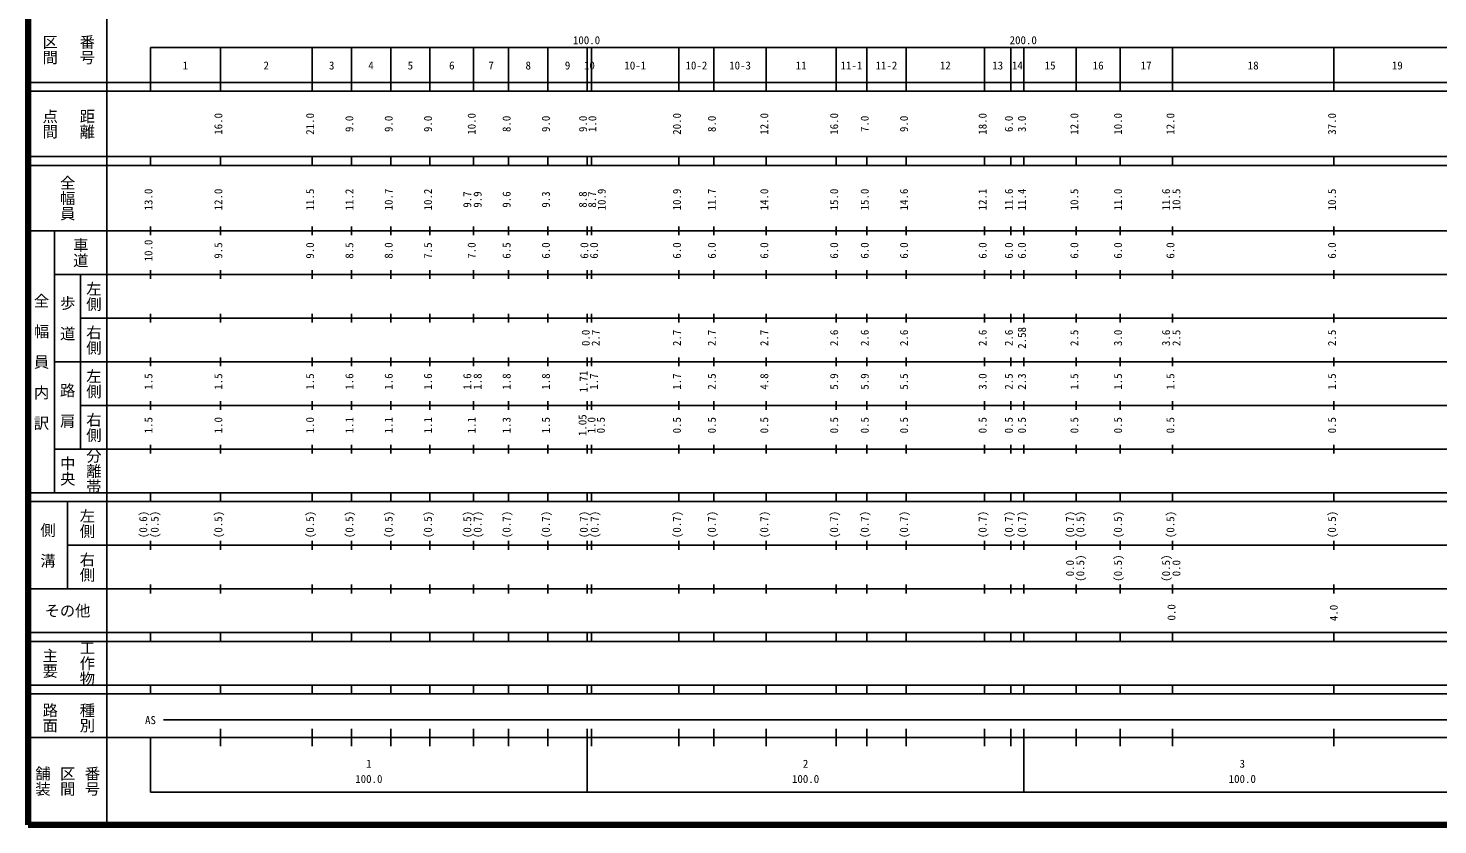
# Model space of a CAD drawing. Units: millimetres on the paper, enlarged 1000 times. Extents: x 40000 to 680000, y 20000 to 380000.
# Drawn here: x 40000 to 362770, y 20000 to 202409 of the extents above; entities that cross this region are included whole.
import ezdxf
from ezdxf.enums import TextEntityAlignment as Align

# ---------------------------------------------------------------- set-up
doc = ezdxf.new("R2010")
doc.units = ezdxf.units.MM
doc.header["$LTSCALE"] = 1000
doc.layers.add('M-TTL', color=2, linetype='Continuous', lineweight=140)
doc.layers.add('M-TTL-BAND', color=7, linetype='Continuous', lineweight=25)
doc.styles.add('@ＭＳ ゴシック', font='')
doc.styles.add('ＭＳ ゴシック', font='')
doc.styles.get('@ＭＳ ゴシック').set_extended_font_data('@MS Gothic')
doc.styles.get('ＭＳ ゴシック').set_extended_font_data('MS Gothic')

msp = doc.modelspace()

# ---------------------------------------------------------------- linework, layer by layer
at = {"layer": 'M-TTL'}
for p, q in [((40000, 380000), (40000, 20000)), ((40000, 20000), (680000, 20000))]:
    msp.add_line(p, q, dxfattribs=at)
at = {"layer": 'M-TTL-BAND'}
for p, q in [((58000, 370000), (58000, 20000)), ((68000, 198000), (579000, 198000)), ((68000, 198000), (68000, 188000)), ((84000, 188000), (84000, 198000)), ((105000, 188000), (105000, 198000)), ((114000, 188000), (114000, 198000)), ((123000, 188000), (123000, 198000)), ((132000, 188000), (132000, 198000)), ((142000, 188000), (142000, 198000)), ((150000, 188000), (150000, 198000)), ((159000, 188000), (159000, 198000)), ((168000, 188000), (168000, 198000)), ((169000, 188000), (169000, 198000)), ((189000, 188000), (189000, 198000)), ((197000, 188000), (197000, 198000)), ((209000, 188000), (209000, 198000)), ((225000, 188000), (225000, 198000)), ((232000, 188000), (232000, 198000)), ((241000, 188000), (241000, 198000)), ((259000, 188000), (259000, 198000)), ((265000, 188000), (265000, 198000)), ((268000, 188000), (268000, 198000)), ((280000, 188000), (280000, 198000)), ((290000, 188000), (290000, 198000)), ((302000, 188000), (302000, 198000)), ((339000, 188000), (339000, 198000)), ((40000, 190000), (579000, 190000)), ((40000, 188000), (579000, 188000)), ((40000, 173000), (579000, 173000)), ((68000, 171000), (68000, 173000)), ((84000, 171000), (84000, 173000)), ((105000, 171000), (105000, 173000)), ((114000, 171000), (114000, 173000)), ((123000, 171000), (123000, 173000)), ((132000, 171000), (132000, 173000)), ((142000, 171000), (142000, 173000)), ((150000, 171000), (150000, 173000)), ((159000, 171000), (159000, 173000)), ((168000, 171000), (168000, 173000)), ((169000, 171000), (169000, 173000)), ((189000, 171000), (189000, 173000)), ((197000, 171000), (197000, 173000)), ((209000, 171000), (209000, 173000)), ((225000, 171000), (225000, 173000)), ((232000, 171000), (232000, 173000)), ((241000, 171000), (241000, 173000)), ((259000, 171000), (259000, 173000)), ((265000, 171000), (265000, 173000)), ((268000, 171000), (268000, 173000)), ((280000, 171000), (280000, 173000)), ((290000, 171000), (290000, 173000)), ((302000, 171000), (302000, 173000)), ((339000, 171000), (339000, 173000)), ((40000, 171000), (579000, 171000)), ((40000, 156000), (579000, 156000)), ((46000, 96000), (46000, 156000)), ((68000, 155000), (68000, 157000)), ((84000, 155000), (84000, 157000)), ((105000, 155000), (105000, 157000)), ((114000, 155000), (114000, 157000)), ((123000, 155000), (123000, 157000)), ((132000, 155000), (132000, 157000)), ((142000, 155000), (142000, 157000)), ((150000, 155000), (150000, 157000)), ((159000, 155000), (159000, 157000)), ((168000, 155000), (168000, 157000)), ((169000, 155000), (169000, 157000)), ((189000, 155000), (189000, 157000)), ((197000, 155000), (197000, 157000)), ((209000, 155000), (209000, 157000)), ((225000, 155000), (225000, 157000)), ((232000, 155000), (232000, 157000)), ((241000, 155000), (241000, 157000)), ((259000, 155000), (259000, 157000)), ((265000, 155000), (265000, 157000)), ((268000, 155000), (268000, 157000)), ((280000, 155000), (280000, 157000)), ((290000, 155000), (290000, 157000)), ((302000, 155000), (302000, 157000)), ((339000, 155000), (339000, 157000)), ((46000, 146000), (579000, 146000)), ((52000, 146000), (52000, 106000)), ((68000, 145000), (68000, 147000)), ((84000, 145000), (84000, 147000)), ((105000, 145000), (105000, 147000)), ((114000, 145000), (114000, 147000)), ((123000, 145000), (123000, 147000)), ((132000, 145000), (132000, 147000)), ((142000, 145000), (142000, 147000)), ((150000, 145000), (150000, 147000)), ((159000, 145000), (159000, 147000)), ((168000, 145000), (168000, 147000)), ((169000, 145000), (169000, 147000)), ((189000, 145000), (189000, 147000)), ((197000, 145000), (197000, 147000)), ((209000, 145000), (209000, 147000)), ((225000, 145000), (225000, 147000)), ((232000, 145000), (232000, 147000)), ((241000, 145000), (241000, 147000)), ((259000, 145000), (259000, 147000)), ((265000, 145000), (265000, 147000)), ((268000, 145000), (268000, 147000)), ((280000, 145000), (280000, 147000)), ((290000, 145000), (290000, 147000)), ((302000, 145000), (302000, 147000)), ((339000, 145000), (339000, 147000)), ((52000, 136000), (579000, 136000)), ((68000, 135000), (68000, 137000)), ((84000, 135000), (84000, 137000)), ((105000, 135000), (105000, 137000)), ((114000, 135000), (114000, 137000)), ((123000, 135000), (123000, 137000)), ((132000, 135000), (132000, 137000)), ((142000, 135000), (142000, 137000)), ((150000, 135000), (150000, 137000)), ((159000, 135000), (159000, 137000)), ((168000, 135000), (168000, 137000)), ((169000, 135000), (169000, 137000)), ((189000, 135000), (189000, 137000)), ((197000, 135000), (197000, 137000)), ((209000, 135000), (209000, 137000)), ((225000, 135000), (225000, 137000)), ((232000, 135000), (232000, 137000)), ((241000, 135000), (241000, 137000)), ((259000, 135000), (259000, 137000)), ((265000, 135000), (265000, 137000)), ((268000, 135000), (268000, 137000)), ((280000, 135000), (280000, 137000)), ((290000, 135000), (290000, 137000)), ((302000, 135000), (302000, 137000)), ((339000, 135000), (339000, 137000)), ((46000, 126000), (579000, 126000)), ((68000, 125000), (68000, 127000)), ((84000, 125000), (84000, 127000)), ((105000, 125000), (105000, 127000)), ((114000, 125000), (114000, 127000)), ((123000, 125000), (123000, 127000)), ((132000, 125000), (132000, 127000)), ((142000, 125000), (142000, 127000)), ((150000, 125000), (150000, 127000)), ((159000, 125000), (159000, 127000)), ((168000, 125000), (168000, 127000)), ((169000, 125000), (169000, 127000)), ((189000, 125000), (189000, 127000)), ((197000, 125000), (197000, 127000)), ((209000, 125000), (209000, 127000)), ((225000, 125000), (225000, 127000)), ((232000, 125000), (232000, 127000)), ((241000, 125000), (241000, 127000)), ((259000, 125000), (259000, 127000)), ((265000, 125000), (265000, 127000)), ((268000, 125000), (268000, 127000)), ((280000, 125000), (280000, 127000)), ((290000, 125000), (290000, 127000)), ((302000, 125000), (302000, 127000)), ((339000, 125000), (339000, 127000)), ((68000, 115000), (68000, 117000)), ((84000, 115000), (84000, 117000)), ((105000, 115000), (105000, 117000)), ((114000, 115000), (114000, 117000)), ((123000, 115000), (123000, 117000)), ((132000, 115000), (132000, 117000)), ((142000, 115000), (142000, 117000)), ((150000, 115000), (150000, 117000)), ((159000, 115000), (159000, 117000)), ((168000, 115000), (168000, 117000)), ((169000, 115000), (169000, 117000)), ((189000, 115000), (189000, 117000)), ((197000, 115000), (197000, 117000)), ((209000, 115000), (209000, 117000)), ((225000, 115000), (225000, 117000)), ((232000, 115000), (232000, 117000)), ((241000, 115000), (241000, 117000)), ((259000, 115000), (259000, 117000)), ((265000, 115000), (265000, 117000)), ((268000, 115000), (268000, 117000)), ((280000, 115000), (280000, 117000)), ((290000, 115000), (290000, 117000)), ((302000, 115000), (302000, 117000)), ((339000, 115000), (339000, 117000)), ((52000, 116000), (579000, 116000)), ((68000, 105000), (68000, 107000)), ((84000, 105000), (84000, 107000)), ((105000, 105000), (105000, 107000)), ((114000, 105000), (114000, 107000)), ((123000, 105000), (123000, 107000)), ((132000, 105000), (132000, 107000)), ((142000, 105000), (142000, 107000)), ((150000, 105000), (150000, 107000)), ((159000, 105000), (159000, 107000)), ((168000, 105000), (168000, 107000)), ((169000, 105000), (169000, 107000)), ((189000, 105000), (189000, 107000)), ((197000, 105000), (197000, 107000)), ((209000, 105000), (209000, 107000)), ((225000, 105000), (225000, 107000)), ((232000, 105000), (232000, 107000)), ((241000, 105000), (241000, 107000)), ((259000, 105000), (259000, 107000)), ((265000, 105000), (265000, 107000)), ((268000, 105000), (268000, 107000)), ((280000, 105000), (280000, 107000)), ((290000, 105000), (290000, 107000)), ((302000, 105000), (302000, 107000)), ((339000, 105000), (339000, 107000)), ((46000, 106000), (579000, 106000)), ((40000, 96000), (579000, 96000)), ((40000, 94000), (579000, 94000)), ((49000, 94000), (49000, 74000)), ((68000, 94000), (68000, 96000)), ((84000, 94000), (84000, 96000)), ((105000, 94000), (105000, 96000)), ((114000, 94000), (114000, 96000)), ((123000, 94000), (123000, 96000)), ((132000, 94000), (132000, 96000)), ((142000, 94000), (142000, 96000)), ((150000, 94000), (150000, 96000)), ((159000, 94000), (159000, 96000)), ((168000, 94000), (168000, 96000)), ((169000, 94000), (169000, 96000)), ((189000, 94000), (189000, 96000)), ((197000, 94000), (197000, 96000)), ((209000, 94000), (209000, 96000)), ((225000, 94000), (225000, 96000)), ((232000, 94000), (232000, 96000)), ((241000, 94000), (241000, 96000)), ((259000, 94000), (259000, 96000)), ((265000, 94000), (265000, 96000)), ((268000, 94000), (268000, 96000)), ((280000, 94000), (280000, 96000)), ((290000, 94000), (290000, 96000)), ((302000, 94000), (302000, 96000)), ((339000, 94000), (339000, 96000)), ((49000, 84000), (579000, 84000)), ((68000, 83000), (68000, 85000)), ((84000, 83000), (84000, 85000)), ((105000, 83000), (105000, 85000)), ((114000, 83000), (114000, 85000)), ((123000, 83000), (123000, 85000)), ((132000, 83000), (132000, 85000)), ((142000, 83000), (142000, 85000)), ((150000, 83000), (150000, 85000)), ((159000, 83000), (159000, 85000)), ((168000, 83000), (168000, 85000)), ((169000, 83000), (169000, 85000)), ((189000, 83000), (189000, 85000)), ((197000, 83000), (197000, 85000)), ((209000, 83000), (209000, 85000)), ((225000, 83000), (225000, 85000)), ((232000, 83000), (232000, 85000)), ((241000, 83000), (241000, 85000)), ((259000, 83000), (259000, 85000)), ((265000, 83000), (265000, 85000)), ((268000, 83000), (268000, 85000)), ((280000, 83000), (280000, 85000)), ((290000, 83000), (290000, 85000)), ((302000, 83000), (302000, 85000)), ((339000, 83000), (339000, 85000)), ((68000, 73000), (68000, 75000)), ((84000, 73000), (84000, 75000)), ((105000, 73000), (105000, 75000)), ((114000, 73000), (114000, 75000)), ((123000, 73000), (123000, 75000)), ((132000, 73000), (132000, 75000)), ((142000, 73000), (142000, 75000)), ((150000, 73000), (150000, 75000)), ((159000, 73000), (159000, 75000)), ((168000, 73000), (168000, 75000)), ((169000, 73000), (169000, 75000)), ((189000, 73000), (189000, 75000)), ((197000, 73000), (197000, 75000)), ((209000, 73000), (209000, 75000)), ((225000, 73000), (225000, 75000)), ((232000, 73000), (232000, 75000)), ((241000, 73000), (241000, 75000)), ((259000, 73000), (259000, 75000)), ((265000, 73000), (265000, 75000)), ((268000, 73000), (268000, 75000)), ((280000, 73000), (280000, 75000)), ((290000, 73000), (290000, 75000)), ((302000, 73000), (302000, 75000)), ((339000, 73000), (339000, 75000)), ((40000, 74000), (579000, 74000)), ((40000, 64000), (579000, 64000)), ((40000, 62000), (579000, 62000)), ((68000, 62000), (68000, 64000)), ((84000, 62000), (84000, 64000)), ((105000, 62000), (105000, 64000)), ((114000, 62000), (114000, 64000)), ((123000, 62000), (123000, 64000)), ((132000, 62000), (132000, 64000)), ((142000, 62000), (142000, 64000)), ((150000, 62000), (150000, 64000)), ((159000, 62000), (159000, 64000)), ((168000, 62000), (168000, 64000)), ((169000, 62000), (169000, 64000)), ((189000, 62000), (189000, 64000)), ((197000, 62000), (197000, 64000)), ((209000, 62000), (209000, 64000)), ((225000, 62000), (225000, 64000)), ((232000, 62000), (232000, 64000)), ((241000, 62000), (241000, 64000)), ((259000, 62000), (259000, 64000)), ((265000, 62000), (265000, 64000)), ((268000, 62000), (268000, 64000)), ((280000, 62000), (280000, 64000)), ((290000, 62000), (290000, 64000)), ((302000, 62000), (302000, 64000)), ((339000, 62000), (339000, 64000)), ((40000, 52000), (579000, 52000)), ((68000, 50000), (68000, 52000)), ((84000, 50000), (84000, 52000)), ((105000, 50000), (105000, 52000)), ((114000, 50000), (114000, 52000)), ((123000, 50000), (123000, 52000)), ((132000, 50000), (132000, 52000)), ((142000, 50000), (142000, 52000)), ((150000, 50000), (150000, 52000)), ((159000, 50000), (159000, 52000)), ((168000, 50000), (168000, 52000)), ((169000, 50000), (169000, 52000)), ((189000, 50000), (189000, 52000)), ((197000, 50000), (197000, 52000)), ((209000, 50000), (209000, 52000)), ((225000, 50000), (225000, 52000)), ((232000, 50000), (232000, 52000)), ((241000, 50000), (241000, 52000)), ((259000, 50000), (259000, 52000)), ((265000, 50000), (265000, 52000)), ((268000, 50000), (268000, 52000)), ((280000, 50000), (280000, 52000)), ((290000, 50000), (290000, 52000)), ((302000, 50000), (302000, 52000)), ((339000, 50000), (339000, 52000)), ((40000, 50000), (579000, 50000)), ((71000, 44000), (556000, 44000)), ((84000, 38000), (84000, 42000)), ((105000, 38000), (105000, 42000)), ((114000, 38000), (114000, 42000)), ((123000, 38000), (123000, 42000)), ((132000, 38000), (132000, 42000)), ((142000, 38000), (142000, 42000)), ((150000, 38000), (150000, 42000)), ((159000, 38000), (159000, 42000)), ((168000, 27500), (168000, 42000)), ((169000, 38000), (169000, 42000)), ((189000, 38000), (189000, 42000)), ((197000, 38000), (197000, 42000)), ((209000, 38000), (209000, 42000)), ((225000, 38000), (225000, 42000)), ((232000, 38000), (232000, 42000)), ((241000, 38000), (241000, 42000)), ((259000, 38000), (259000, 42000)), ((265000, 38000), (265000, 42000)), ((268000, 27500), (268000, 42000)), ((280000, 38000), (280000, 42000)), ((290000, 38000), (290000, 42000)), ((302000, 38000), (302000, 42000)), ((339000, 38000), (339000, 42000)), ((40000, 40000), (579000, 40000)), ((68000, 40000), (68000, 27500)), ((68000, 27500), (579000, 27500))]:
    msp.add_line(p, q, dxfattribs=at)

# ---------------------------------------------------------------- texts
at = {"layer": 'M-TTL-BAND', "style": '@ＭＳ ゴシック'}
for s, p in [('区間', (45000, 197500)), ('番号', (53500, 197500)), ('点間', (45000, 180500)), ('距離', (53500, 180500)), ('全幅員', (49000, 163500)), ('車道', (52000, 151000)), ('左側', (55000, 141000)), ('全\u3000幅\u3000員\u3000内\u3000訳', (43000, 126000)), ('歩\u3000道', (49000, 136000)), ('右側', (55000, 131000)), ('左側', (55000, 121000)), ('路\u3000肩', (49000, 116000)), ('右側', (55000, 111000)), ('中央', (49000, 101000)), ('分離帯', (55000, 101000)), ('左側', (53500, 89000)), ('側\u3000溝', (44500, 84000)), ('右側', (53500, 79000)), ('工作物', (53500, 57000)), ('主要', (45000, 57000)), ('路面', (45000, 44500)), ('種別', (53500, 44500)), ('舗装', (43333, 30000)), ('区間', (49000, 30000)), ('番号', (54667, 30000))]:
    msp.add_text(s, height=2566, rotation=270, dxfattribs=at).set_placement(p, align=Align.MIDDLE_CENTER)
at = {"layer": 'M-TTL-BAND', "style": 'ＭＳ ゴシック'}
for s, p in [('100.0', (167844, 198195)), ('200.0', (267844, 198195)), ('1', (76000, 192405)), ('2', (94500, 192405)), ('3', (109500, 192405)), ('4', (118500, 192405)), ('5', (127500, 192405)), ('6', (137000, 192405)), ('7', (146000, 192405)), ('8', (154500, 192405)), ('9', (163500, 192405)), ('10', (168500, 192405)), ('10-1', (179000, 192405)), ('10-2', (193000, 192405)), ('10-3', (203000, 192405)), ('11', (217000, 192405)), ('11-1', (228500, 192405)), ('11-2', (236500, 192405)), ('12', (250000, 192405)), ('13', (262000, 192405)), ('14', (266500, 192405)), ('15', (274000, 192405)), ('16', (285000, 192405)), ('17', (296000, 192405)), ('18', (320500, 192405)), ('19', (353500, 192405)), ('AS', (68000, 42500)), ('1', (118000, 32523)), ('2', (218000, 32523)), ('3', (318000, 32523)), ('100.0', (118000, 29033)), ('100.0', (218000, 29033)), ('100.0', (318000, 29033))]:
    msp.add_text(s, height=1833, dxfattribs=at).set_placement(p, align=Align.BOTTOM_CENTER)
for s, p in [('16.0', (85000, 180500)), ('21.0', (106000, 180500)), ('9.0', (115000, 180500)), ('9.0', (124000, 180500)), ('9.0', (133000, 180500)), ('10.0', (143000, 180500)), ('8.0', (151000, 180500)), ('9.0', (160000, 180500)), ('9.0', (168505, 180500)), ('1.0', (170638, 180500)), ('20.0', (190000, 180500)), ('8.0', (198000, 180500)), ('12.0', (210000, 180500)), ('16.0', (226000, 180500)), ('7.0', (233000, 180500)), ('9.0', (242000, 180500)), ('18.0', (260000, 180500)), ('6.0', (266000, 180500)), ('3.0', (269000, 180500)), ('12.0', (281000, 180500)), ('10.0', (291000, 180500)), ('12.0', (303000, 180500)), ('37.0', (340000, 180500)), ('13.0', (69000, 163174)), ('12.0', (85000, 163174)), ('11.5', (106000, 163174)), ('11.2', (115000, 163174)), ('10.7', (124000, 163174)), ('10.2', (133000, 163174)), ('9.7', (142000, 163174)), ('9.9', (144370, 163174)), ('9.6', (151000, 163174)), ('9.3', (160000, 163174)), ('8.8', (168447, 163174)), ('8.7', (170581, 163174)), ('10.9', (172779, 163174)), ('10.9', (190000, 163174)), ('11.7', (198000, 163174)), ('14.0', (210000, 163174)), ('15.0', (226000, 163174)), ('15.0', (233000, 163174)), ('14.6', (242000, 163174)), ('12.1', (260000, 163174)), ('11.6', (266000, 163174)), ('11.4', (269000, 163174)), ('10.5', (281000, 163174)), ('11.0', (291000, 163174)), ('11.6', (302000, 163174)), ('10.5', (304370, 163174)), ('10.5', (340000, 163174)), ('10.0', (69000, 151500)), ('9.5', (85000, 151500)), ('9.0', (106000, 151500)), ('8.5', (115000, 151500)), ('8.0', (124000, 151500)), ('7.5', (133000, 151500)), ('7.0', (143000, 151500)), ('6.5', (151000, 151500)), ('6.0', (160000, 151500)), ('6.0', (168800, 151500)), ('6.0', (171034, 151500)), ('6.0', (190000, 151500)), ('6.0', (198000, 151500)), ('6.0', (210000, 151500)), ('6.0', (226000, 151500)), ('6.0', (233000, 151500)), ('6.0', (242000, 151500)), ('6.0', (260000, 151500)), ('6.0', (266000, 151500)), ('6.0', (269000, 151500)), ('6.0', (281000, 151500)), ('6.0', (291000, 151500)), ('6.0', (303000, 151500)), ('6.0', (340000, 151500)), ('0.0', (169124, 131500)), ('2.7', (171400, 131500)), ('2.7', (190000, 131500)), ('2.7', (198000, 131500)), ('2.7', (210000, 131500)), ('2.6', (226000, 131500)), ('2.6', (233000, 131500)), ('2.6', (242000, 131500)), ('2.6', (260000, 131500)), ('2.6', (266000, 131500)), ('2.58', (269000, 131500)), ('2.5', (281000, 131500)), ('3.0', (291000, 131500)), ('3.6', (302000, 131500)), ('2.5', (304370, 131500)), ('2.5', (340000, 131500)), ('1.5', (69000, 121500)), ('1.5', (85000, 121500)), ('1.5', (106000, 121500)), ('1.6', (115000, 121500)), ('1.6', (124000, 121500)), ('1.6', (133000, 121500)), ('1.6', (142000, 121500)), ('1.8', (144370, 121500)), ('1.8', (151000, 121500)), ('1.8', (160000, 121500)), ('1.71', (168627, 121500)), ('1.7', (170996, 121500)), ('1.7', (190000, 121500)), ('2.5', (198000, 121500)), ('4.8', (210000, 121500)), ('5.9', (226000, 121500)), ('5.9', (233000, 121500)), ('5.5', (242000, 121500)), ('3.0', (260000, 121500)), ('2.5', (266000, 121500)), ('2.3', (269000, 121500)), ('1.5', (281000, 121500)), ('1.5', (291000, 121500)), ('1.5', (303000, 121500)), ('1.5', (340000, 121500)), ('1.5', (69000, 111500)), ('1.0', (85000, 111500)), ('1.0', (106000, 111500)), ('1.1', (115000, 111500)), ('1.1', (124000, 111500)), ('1.1', (133000, 111500)), ('1.1', (143000, 111500)), ('1.3', (151000, 111500)), ('1.5', (160000, 111500)), ('1.05', (168379, 111500)), ('1.0', (170448, 111500)), ('0.5', (172581, 111504)), ('0.5', (190000, 111500)), ('0.5', (198000, 111500)), ('0.5', (210000, 111500)), ('0.5', (226000, 111500)), ('0.5', (233000, 111500)), ('0.5', (242000, 111500)), ('0.5', (260000, 111500)), ('0.5', (266000, 111500)), ('0.5', (269000, 111500)), ('0.5', (281000, 111500)), ('0.5', (291000, 111500)), ('0.5', (303000, 111500)), ('0.5', (340000, 111500)), ('(0.6)', (67799, 88764)), ('(0.5)', (70417, 88767)), ('(0.5)', (85000, 88764)), ('(0.5)', (106000, 88764)), ('(0.5)', (115000, 88764)), ('(0.5)', (124000, 88764)), ('(0.5)', (133000, 88764)), ('(0.5)', (142000, 88764)), ('(0.7)', (144370, 88764)), ('(0.7)', (151000, 88764)), ('(0.7)', (160000, 88764)), ('(0.7)', (168680, 88764)), ('(0.7)', (171162, 88764)), ('(0.7)', (190000, 88764)), ('(0.7)', (198000, 88764)), ('(0.7)', (210000, 88764)), ('(0.7)', (226000, 88764)), ('(0.7)', (233000, 88764)), ('(0.7)', (242000, 88764)), ('(0.7)', (260000, 88764)), ('(0.7)', (266000, 88764)), ('(0.7)', (269000, 88764)), ('(0.7)', (280000, 88764)), ('(0.5)', (282370, 88764)), ('(0.5)', (291000, 88764)), ('(0.5)', (303000, 88764)), ('(0.5)', (340000, 88764)), ('(0.5)', (282370, 78764)), ('(0.5)', (291000, 78764)), ('(0.5)', (302000, 78764)), ('0.0', (280000, 78764)), ('0.0', (304370, 78764)), ('0.0', (303247, 68645)), ('4.0', (340390, 68509))]:
    msp.add_text(s, height=1833, rotation=90, dxfattribs=at).set_placement(p, align=Align.BOTTOM_CENTER)
msp.add_text('その他', height=2566, dxfattribs=at).set_placement((49000, 69000), align=Align.MIDDLE_CENTER)

doc.saveas('drawing.dxf')
